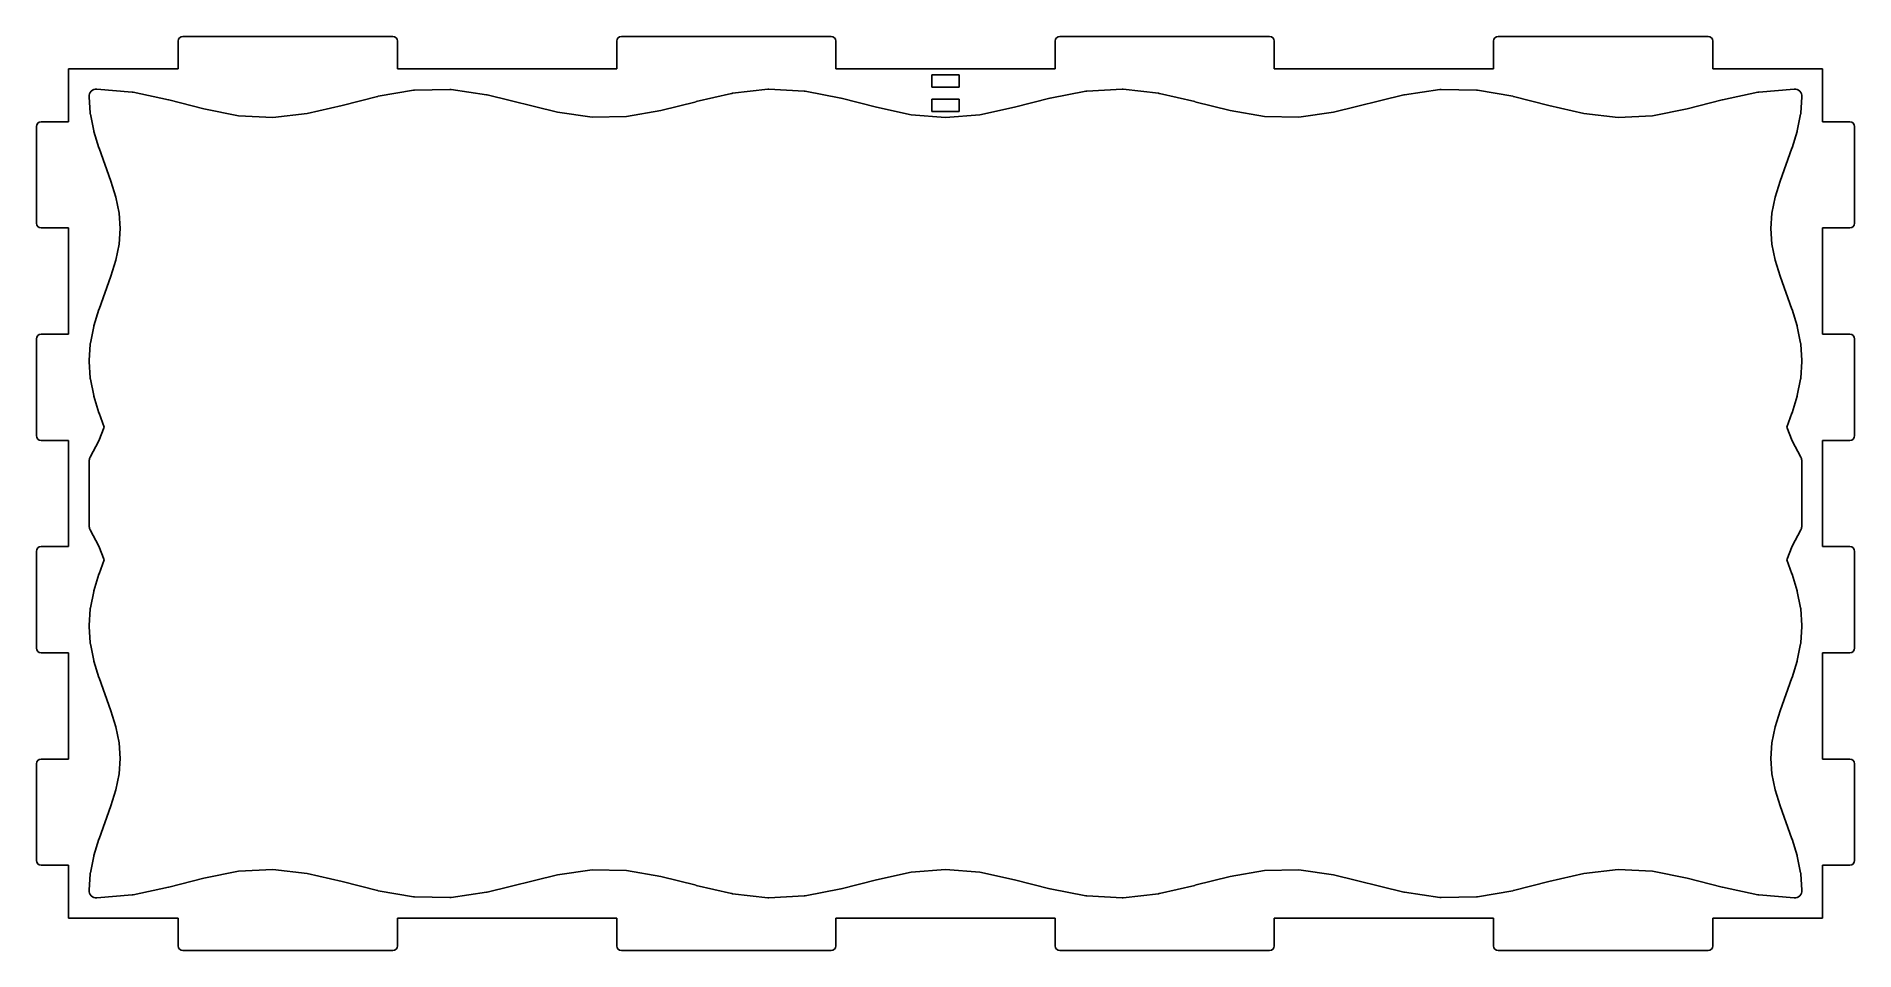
# Model space of a CAD drawing. Header units: millimetres. Extents: x 0 to 766, y 0 to 385.
import ezdxf

# ---------------------------------------------------------------- set-up
doc = ezdxf.new("R2010")
doc.units = ezdxf.units.MM
doc.layers.add('CutProfile', color=7, linetype='CONTINUOUS')

msp = doc.modelspace()

# ---------------------------------------------------------------- linework, layer by layer
at = {"layer": 'CutProfile'}
for p, q in [((59.77, 383), (59.77, 371.4)), ((61.77, 385), (150.12, 385)), ((152.12, 371.4), (152.12, 383)), ((244.47, 383), (244.47, 371.4)), ((246.47, 385), (334.82, 385)), ((336.82, 371.4), (336.82, 383)), ((429.18, 383), (429.18, 371.4)), ((431.18, 385), (519.52, 385)), ((521.52, 371.4), (521.52, 383)), ((613.88, 383), (613.88, 371.4)), ((615.88, 385), (704.23, 385)), ((706.23, 371.4), (706.23, 383)), ((13.6, 349.04), (13.6, 371.4)), ((13.6, 371.4), (59.77, 371.4)), ((152.12, 371.4), (244.47, 371.4)), ((336.82, 371.4), (429.18, 371.4)), ((377.2, 368.82), (388.8, 368.82)), ((377.2, 363.68), (377.2, 368.82)), ((388.8, 368.82), (388.8, 363.68)), ((521.52, 371.4), (613.88, 371.4)), ((706.23, 371.4), (752.4, 371.4)), ((752.4, 371.4), (752.4, 349.04)), ((25.45, 362.79), (40.36, 361.55)), ((40.74, 361.49), (55.65, 358.29)), ((143.96, 359.76), (158.87, 362.3)), ((159.32, 362.34), (174.23, 362.6)), ((174.71, 362.57), (189.62, 360.42)), ((189.91, 360.37), (219.58, 353.1)), ((277.96, 357.51), (292.87, 360.96)), ((293.21, 361.02), (308.12, 362.73)), ((308.61, 362.74), (323.52, 361.99)), ((323.94, 361.94), (338.85, 359.04)), ((388.8, 363.68), (377.2, 363.68)), ((427.15, 359.04), (442.06, 361.94)), ((442.48, 361.99), (457.39, 362.74)), ((457.88, 362.73), (472.79, 361.02)), ((473.13, 360.96), (488.04, 357.51)), ((546.42, 353.1), (576.09, 360.37)), ((576.38, 360.42), (591.29, 362.57)), ((591.77, 362.6), (606.68, 362.34)), ((607.13, 362.3), (622.04, 359.76)), ((710.35, 358.29), (725.26, 361.49)), ((725.64, 361.55), (740.55, 362.79)), ((22.71, 352.62), (22.21, 359.59)), ((55.77, 358.26), (70.59, 354.43)), ((70.59, 354.43), (85.2, 351.59)), ((99.65, 350.86), (114.14, 352.52)), ((114.14, 352.52), (128.85, 355.93)), ((128.85, 355.93), (143.73, 359.71)), ((219.58, 353.1), (234.11, 351.01)), ((248.55, 351.25), (263.11, 353.74)), ((263.11, 353.74), (277.9, 357.49)), ((339.02, 359), (353.87, 355.17)), ((353.87, 355.17), (368.53, 352.01)), ((377.2, 358.52), (388.8, 358.52)), ((377.2, 353.38), (377.2, 358.52)), ((388.8, 353.38), (377.2, 353.38)), ((388.8, 358.52), (388.8, 353.38)), ((397.47, 352.01), (412.13, 355.17)), ((412.13, 355.17), (426.98, 359)), ((488.1, 357.49), (502.89, 353.74)), ((502.89, 353.74), (517.45, 351.25)), ((531.89, 351.01), (546.42, 353.1)), ((622.27, 359.71), (637.15, 355.93)), ((637.15, 355.93), (651.86, 352.52)), ((651.86, 352.52), (666.35, 350.86)), ((680.8, 351.59), (695.41, 354.43)), ((695.41, 354.43), (710.23, 358.26)), ((743.79, 359.59), (743.29, 352.62)), ((0, 306.31), (0, 347.04)), ((13.6, 349.04), (2, 349.04)), ((24.18, 345.26), (22.76, 352.23)), ((26.37, 338.01), (24.25, 344.98)), ((85.2, 351.59), (99.65, 350.86)), ((234.11, 351.01), (248.55, 351.25)), ((368.53, 352.01), (383, 350.81)), ((383, 350.81), (397.47, 352.01)), ((517.45, 351.25), (531.89, 351.01)), ((666.35, 350.86), (680.8, 351.59)), ((741.75, 344.98), (739.63, 338.01)), ((743.24, 352.23), (741.82, 345.26)), ((764, 349.04), (752.4, 349.04)), ((766, 347.04), (766, 306.31)), ((31.41, 324), (26.42, 337.87)), ((739.58, 337.87), (734.59, 324)), ((33.47, 317.24), (31.41, 324)), ((734.59, 324), (732.53, 317.24)), ((34.82, 310.6), (33.47, 317.24)), ((732.53, 317.24), (731.18, 310.6)), ((35.29, 304.03), (34.82, 310.6)), ((731.18, 310.6), (730.71, 304.03)), ((2, 304.31), (13.6, 304.31)), ((13.6, 259.59), (13.6, 304.31)), ((34.82, 297.47), (35.29, 304.03)), ((730.71, 304.03), (731.18, 297.47)), ((752.4, 304.31), (764, 304.31)), ((752.4, 304.31), (752.4, 259.59)), ((33.47, 290.83), (34.82, 297.47)), ((731.18, 297.47), (732.53, 290.83)), ((26.42, 270.19), (31.41, 284.07)), ((31.41, 284.07), (33.47, 290.83)), ((732.53, 290.83), (734.59, 284.07)), ((734.59, 284.07), (739.58, 270.19)), ((24.25, 263.08), (26.37, 270.05)), ((739.63, 270.05), (741.75, 263.08)), ((22.76, 255.84), (24.18, 262.81)), ((741.82, 262.81), (743.24, 255.84)), ((0, 216.86), (0, 257.59)), ((13.6, 259.59), (2, 259.59)), ((22.21, 248.48), (22.71, 255.45)), ((743.29, 255.45), (743.79, 248.48)), ((764, 259.59), (752.4, 259.59)), ((766, 257.59), (766, 216.86)), ((22.71, 241.08), (22.21, 248.05)), ((743.79, 248.05), (743.29, 241.08)), ((24.18, 233.73), (22.76, 240.7)), ((743.24, 240.7), (741.82, 233.73)), ((26.37, 226.48), (24.25, 233.45)), ((741.75, 233.45), (739.63, 226.48)), ((28.54, 220.43), (26.42, 226.34)), ((739.58, 226.34), (737.46, 220.43)), ((2, 214.86), (13.6, 214.86)), ((13.6, 170.14), (13.6, 214.86)), ((22.65, 207.84), (26.26, 214.67)), ((26.26, 214.67), (28.54, 220.43)), ((737.46, 220.43), (739.74, 214.67)), ((739.74, 214.67), (743.35, 207.84)), ((752.4, 214.86), (764, 214.86)), ((752.4, 214.86), (752.4, 170.14)), ((22.2, 199.52), (22.31, 206.49)), ((22.2, 185.53), (22.2, 199.47)), ((743.69, 206.49), (743.8, 199.52)), ((743.8, 199.47), (743.8, 185.53)), ((22.31, 178.51), (22.2, 185.48)), ((743.8, 185.48), (743.69, 178.51)), ((26.26, 170.33), (22.65, 177.16)), ((743.35, 177.16), (739.74, 170.33)), ((13.6, 170.14), (2, 170.14)), ((28.54, 164.57), (26.26, 170.33)), ((739.74, 170.33), (737.46, 164.57)), ((764, 170.14), (752.4, 170.14)), ((0, 127.41), (0, 168.14)), ((26.42, 158.66), (28.54, 164.57)), ((737.46, 164.57), (739.58, 158.66)), ((766, 168.14), (766, 127.41)), ((24.25, 151.55), (26.37, 158.52)), ((739.63, 158.52), (741.75, 151.55)), ((22.76, 144.3), (24.18, 151.27)), ((741.82, 151.27), (743.24, 144.3)), ((22.21, 136.95), (22.71, 143.92)), ((743.29, 143.92), (743.79, 136.95)), ((22.71, 129.55), (22.21, 136.52)), ((743.79, 136.52), (743.29, 129.55)), ((2, 125.41), (13.6, 125.41)), ((13.6, 80.69), (13.6, 125.41)), ((24.18, 122.19), (22.76, 129.16)), ((743.24, 129.16), (741.82, 122.19)), ((752.4, 125.41), (764, 125.41)), ((752.4, 125.41), (752.4, 80.69)), ((26.37, 114.95), (24.25, 121.92)), ((741.75, 121.92), (739.63, 114.95)), ((31.41, 100.93), (26.42, 114.81)), ((739.58, 114.81), (734.59, 100.93)), ((33.47, 94.17), (31.41, 100.93)), ((734.59, 100.93), (732.53, 94.17)), ((34.82, 87.53), (33.47, 94.17)), ((732.53, 94.17), (731.18, 87.53)), ((35.29, 80.97), (34.82, 87.53)), ((731.18, 87.53), (730.71, 80.97)), ((0, 37.96), (0, 78.69)), ((13.6, 80.69), (2, 80.69)), ((34.82, 74.4), (35.29, 80.97)), ((730.71, 80.97), (731.18, 74.4)), ((764, 80.69), (752.4, 80.69)), ((766, 78.69), (766, 37.96)), ((33.47, 67.76), (34.82, 74.4)), ((731.18, 74.4), (732.53, 67.76)), ((31.41, 61), (33.47, 67.76)), ((732.53, 67.76), (734.59, 61)), ((26.42, 47.13), (31.41, 61)), ((734.59, 61), (739.58, 47.13)), ((24.25, 40.02), (26.37, 46.99)), ((739.63, 46.99), (741.75, 40.02)), ((22.76, 32.77), (24.18, 39.74)), ((741.82, 39.74), (743.24, 32.77)), ((2, 35.96), (13.6, 35.96)), ((13.6, 13.6), (13.6, 35.96)), ((22.21, 25.41), (22.71, 32.38)), ((85.2, 33.41), (70.59, 30.57)), ((99.65, 34.14), (85.2, 33.41)), ((114.14, 32.48), (99.65, 34.14)), ((128.85, 29.07), (114.14, 32.48)), ((219.58, 31.9), (189.91, 24.63)), ((234.11, 33.99), (219.58, 31.9)), ((248.55, 33.75), (234.11, 33.99)), ((263.11, 31.26), (248.55, 33.75)), ((277.9, 27.51), (263.11, 31.26)), ((368.53, 32.99), (353.87, 29.83)), ((383, 34.19), (368.53, 32.99)), ((397.47, 32.99), (383, 34.19)), ((412.13, 29.83), (397.47, 32.99)), ((502.89, 31.26), (488.1, 27.51)), ((517.45, 33.75), (502.89, 31.26)), ((531.89, 33.99), (517.45, 33.75)), ((546.42, 31.9), (531.89, 33.99)), ((576.09, 24.63), (546.42, 31.9)), ((651.86, 32.48), (637.15, 29.07)), ((666.35, 34.14), (651.86, 32.48)), ((680.8, 33.41), (666.35, 34.14)), ((695.41, 30.57), (680.8, 33.41)), ((743.29, 32.38), (743.79, 25.41)), ((752.4, 35.96), (764, 35.96)), ((752.4, 35.96), (752.4, 13.6)), ((40.36, 23.45), (25.45, 22.21)), ((55.65, 26.71), (40.74, 23.51)), ((70.59, 30.57), (55.77, 26.74)), ((143.73, 25.29), (128.85, 29.07)), ((158.87, 22.7), (143.96, 25.24)), ((189.62, 24.58), (174.71, 22.43)), ((292.87, 24.04), (277.96, 27.49)), ((308.12, 22.27), (293.21, 23.98)), ((323.52, 23.01), (308.61, 22.26)), ((338.85, 25.96), (323.94, 23.06)), ((353.87, 29.83), (339.02, 26)), ((426.98, 26), (412.13, 29.83)), ((442.06, 23.06), (427.15, 25.96)), ((457.39, 22.26), (442.48, 23.01)), ((472.79, 23.98), (457.88, 22.27)), ((488.04, 27.49), (473.13, 24.04)), ((591.29, 22.43), (576.38, 24.58)), ((622.04, 25.24), (607.13, 22.7)), ((637.15, 29.07), (622.27, 25.29)), ((710.23, 26.74), (695.41, 30.57)), ((725.26, 23.51), (710.35, 26.71)), ((740.55, 22.21), (725.64, 23.45)), ((174.23, 22.4), (159.32, 22.66)), ((606.68, 22.66), (591.77, 22.4)), ((59.77, 13.6), (13.6, 13.6)), ((59.77, 13.6), (59.77, 2)), ((244.47, 13.6), (152.12, 13.6)), ((152.12, 2), (152.12, 13.6)), ((244.47, 13.6), (244.47, 2)), ((429.18, 13.6), (336.82, 13.6)), ((336.82, 2), (336.82, 13.6)), ((429.18, 13.6), (429.18, 2)), ((613.88, 13.6), (521.52, 13.6)), ((521.52, 2), (521.52, 13.6)), ((613.88, 13.6), (613.88, 2)), ((752.4, 13.6), (706.23, 13.6)), ((706.23, 2), (706.23, 13.6)), ((150.12, 0), (61.77, 0)), ((334.82, 0), (246.47, 0)), ((519.52, 0), (431.18, 0)), ((704.23, 0), (615.88, 0))]:
    msp.add_line(p, q, dxfattribs=at)
for centre, radius, start, end in [((61.77, 383), 2, 90, 180), ((150.12, 383), 2, 0, 90), ((246.47, 383), 2, 90, 180), ((334.82, 383), 2, 0, 90), ((431.18, 383), 2, 90, 180), ((519.52, 383), 2, 0, 90), ((615.88, 383), 2, 90, 180), ((704.23, 383), 2, 0, 90), ((25.2, 359.8), 3, 85.24583, -175.90888), ((40.11, 358.56), 3, 77.85909, 85.24583), ((159.38, 359.34), 3, 90.96946, 99.68114), ((174.28, 359.6), 3, 81.8201, 90.96946), ((189.19, 357.45), 3, 76.2336, 81.8201), ((293.55, 358.04), 3, 96.52822, 103.06429), ((308.46, 359.75), 3, 87.11038, 96.52822), ((323.37, 359), 3, 78.99198, 87.11038), ((442.63, 359), 3, 92.88962, 101.00802), ((457.54, 359.75), 3, 83.47178, 92.88962), ((472.45, 358.04), 3, 76.93571, 83.47178), ((576.81, 357.45), 3, 98.1799, 103.7664), ((591.72, 359.6), 3, 89.03054, 98.1799), ((606.62, 359.34), 3, 80.31886, 89.03054), ((725.89, 358.56), 3, 94.75417, 102.14091), ((740.8, 359.8), 3, -4.09112, 94.75417), ((25.7, 352.83), 3, -175.90888, -168.48714), ((55.02, 355.35), 3, 75.52357, 77.85909), ((144.47, 356.8), 3, 99.68114, 104.23889), ((278.64, 354.58), 3, 103.06429, 104.23889), ((338.27, 356.1), 3, 75.52357, 78.99198), ((427.73, 356.1), 3, 101.00802, 104.47643), ((487.36, 354.58), 3, 75.76111, 76.93571), ((621.53, 356.8), 3, 75.76111, 80.31886), ((710.98, 355.35), 3, 102.14091, 104.47643), ((740.3, 352.83), 3, -11.51286, -4.09112), ((2, 347.04), 2, 90, 180), ((27.12, 345.86), 3, -168.48714, -163.0468), ((738.88, 345.86), 3, -16.9532, -11.51286), ((764, 347.04), 2, 0, 90), ((29.24, 338.89), 3, -163.0468, -160.2224), ((736.76, 338.89), 3, -19.7776, -16.9532), ((2, 306.31), 2, 180, -90), ((764, 306.31), 2, -90, 0), ((29.24, 269.18), 3, 160.2224, 163.0468), ((736.76, 269.18), 3, 16.9532, 19.7776), ((27.12, 262.21), 3, 163.0468, 168.48714), ((738.88, 262.21), 3, 11.51286, 16.9532), ((2, 257.59), 2, 90, 180), ((25.7, 255.24), 3, 168.48714, 175.90888), ((740.3, 255.24), 3, 4.09112, 11.51286), ((764, 257.59), 2, 0, 90), ((25.2, 248.27), 3, 175.90888, -175.90888), ((740.8, 248.27), 3, -4.09112, 4.09112), ((25.7, 241.3), 3, -175.90888, -168.48714), ((740.3, 241.3), 3, -11.51286, -4.09112), ((27.12, 234.32), 3, -168.48714, -163.0468), ((738.88, 234.32), 3, -16.9532, -11.51286), ((29.24, 227.35), 3, -163.0468, -160.2224), ((736.76, 227.35), 3, -19.7776, -16.9532), ((2, 216.86), 2, 180, -90), ((764, 216.86), 2, -90, 0), ((25.31, 206.44), 3, 152.16837, 179.12157), ((740.69, 206.44), 3, 0.87843, 27.83163), ((25.2, 199.47), 3, 179.12157, 180), ((740.8, 199.47), 3, 0, 0.87843), ((25.2, 185.53), 3, 180, -179.12157), ((740.8, 185.53), 3, -0.87843, 0), ((25.31, 178.56), 3, -179.12157, -152.16837), ((740.69, 178.56), 3, -27.83163, -0.87843), ((2, 168.14), 2, 90, 180), ((764, 168.14), 2, 0, 90), ((29.24, 157.65), 3, 160.2224, 163.0468), ((736.76, 157.65), 3, 16.9532, 19.7776), ((27.12, 150.68), 3, 163.0468, 168.48714), ((738.88, 150.68), 3, 11.51286, 16.9532), ((25.7, 143.7), 3, 168.48714, 175.90888), ((740.3, 143.7), 3, 4.09112, 11.51286), ((25.2, 136.73), 3, 175.90888, -175.90888), ((740.8, 136.73), 3, -4.09112, 4.09112), ((2, 127.41), 2, 180, -90), ((25.7, 129.76), 3, -175.90888, -168.48714), ((740.3, 129.76), 3, -11.51286, -4.09112), ((764, 127.41), 2, -90, 0), ((27.12, 122.79), 3, -168.48714, -163.0468), ((29.24, 115.82), 3, -163.0468, -160.2224), ((736.76, 115.82), 3, -19.7776, -16.9532), ((738.88, 122.79), 3, -16.9532, -11.51286), ((2, 78.69), 2, 90, 180), ((764, 78.69), 2, 0, 90), ((29.24, 46.11), 3, 160.2224, 163.0468), ((736.76, 46.11), 3, 16.9532, 19.7776), ((27.12, 39.14), 3, 163.0468, 168.48714), ((738.88, 39.14), 3, 11.51286, 16.9532), ((2, 37.96), 2, 180, -90), ((25.7, 32.17), 3, 168.48714, 175.90888), ((740.3, 32.17), 3, 4.09112, 11.51286), ((764, 37.96), 2, -90, 0), ((25.2, 25.2), 3, 175.90888, -85.24583), ((40.11, 26.44), 3, -85.24583, -77.85909), ((55.02, 29.65), 3, -77.85909, -75.52357), ((144.47, 28.2), 3, -104.23889, -99.68114), ((189.19, 27.55), 3, -81.8201, -76.2336), ((278.64, 30.42), 3, -104.23889, -103.06429), ((293.55, 26.96), 3, -103.06429, -96.52822), ((323.37, 26), 3, -87.11038, -78.99198), ((338.27, 28.9), 3, -78.99198, -75.52357), ((427.73, 28.9), 3, -104.47643, -101.00802), ((442.63, 26), 3, -101.00802, -92.88962), ((472.45, 26.96), 3, -83.47178, -76.93571), ((487.36, 30.42), 3, -76.93571, -75.76111), ((576.81, 27.55), 3, -103.7664, -98.1799), ((621.53, 28.2), 3, -80.31886, -75.76111), ((710.98, 29.65), 3, -104.47643, -102.14091), ((725.89, 26.44), 3, -102.14091, -94.75417), ((740.8, 25.2), 3, -94.75417, 4.09112), ((159.38, 25.66), 3, -99.68114, -90.96946), ((174.28, 25.4), 3, -90.96946, -81.8201), ((308.46, 25.25), 3, -96.52822, -87.11038), ((457.54, 25.25), 3, -92.88962, -83.47178), ((591.72, 25.4), 3, -98.1799, -89.03054), ((606.62, 25.66), 3, -89.03054, -80.31886), ((61.77, 2), 2, 180, -90), ((150.12, 2), 2, -90, 0), ((246.47, 2), 2, 180, -90), ((334.82, 2), 2, -90, 0), ((431.18, 2), 2, 180, -90), ((519.52, 2), 2, -90, 0), ((615.88, 2), 2, 180, -90), ((704.23, 2), 2, -90, 0)]:
    msp.add_arc(centre, radius, start, end, dxfattribs=at)

doc.saveas('drawing.dxf')
